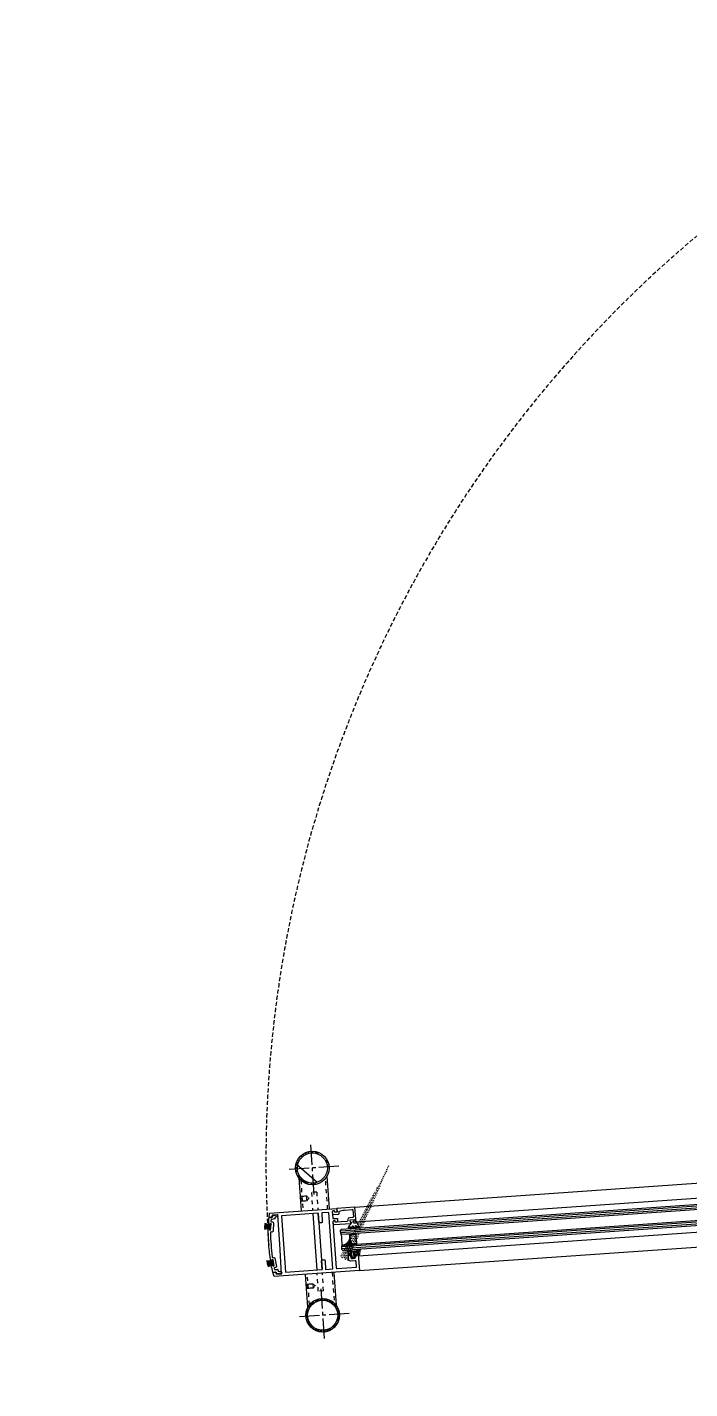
# Model space of a CAD drawing. Header units: millimetres. Extents: x 306 to 836129804, y -168137 to 818603917.
# Drawn here: x 834504501 to 834505250, y 818032445 to 818033985 of the extents above; entities that cross this region are included whole.
import ezdxf

# ---------------------------------------------------------------- set-up
doc = ezdxf.new("R2010")
doc.units = ezdxf.units.MM
doc.header["$LTSCALE"] = 3
for name, pattern in [('ACAD_ISO03W100', [30, 12, -18]), ('B0701', [2.34375, 1.5625, -0.78125]), ('CENTER2', [1.125, 0.75, -0.125, 0.125, -0.125]), ('FT_HIDDEN', [3, 1.5, -1.5]), ('HIDDEN', [0.375, 0.25, -0.125])]:
    doc.linetypes.add(name, pattern=pattern)
for name, color, linetype in [('_LTC', 251, 'Continuous'), ('CEN', 8, 'CENTER2'), ('ELASTOMER', 251, 'Continuous'), ('ELASTOMER-V', 251, 'Continuous'), ('EXTRUSION', 251, 'Continuous'), ('EXTRUSION-V', 251, 'Continuous'), ('GLASS', 251, 'Continuous'), ('GLASS-V', 251, 'Continuous'), ('HATCH', 251, 'Continuous'), ('SILICONE', 8, 'Continuous'), ('SILICONE-V', 9, 'Continuous'), ('ss', 1, 'Continuous'), ('STEEL', 251, 'Continuous'), ('STEEL-V', 251, 'Continuous')]:
    doc.layers.add(name, color=color, linetype=linetype)
doc.layers.add('Eva-New', color=1, linetype='ACAD_ISO03W100', lineweight=18)

# ---------------------------------------------------------------- blocks, each defined once
blk = doc.blocks.new('IGU B')
h = blk.add_hatch()
h.set_pattern_fill('HONEY', color=256, scale=10, style=0)
h.set_pattern_definition([(360, (-22, -1.000000000000011), (1.874999999999999, -1.08253175), [1.25, -2.5]), (240, (-22, -1.000000000000011), (-1.874999995903224, -1.082531757095822), [1.249999999999999, -2.499999999999999]), (300.0000000000001, (-22, -1.000000000000011), (4.0967752e-09, -2.165063507095822), [-2.5, 1.25])])
edge = h.paths.add_edge_path()
edge.add_arc((-11.24999999997582, 10.79910929973071), 0.1999999999776154, 179.9999999765112, 231.999999976563)
edge.add_line((-11.37313229509164, 10.64150714907737), (-9.710348217748106, 9.342397849526606))
edge.add_arc((-9.587215922717519, 9.500000000158675), 0.1999999999083822, 231.9999999920527, 269.9999999841389)
edge.add_line((-9.587215922772884, 9.300000000250293), (-6, 9.299999999755528))
edge.add_line((-6, 9.299999999755528), (-2.412784077227116, 9.300000000250293))
edge.add_arc((-2.412784077224273, 9.500000000327722), 0.2000000000774289, 269.9999999991857, 307.999999991272)
edge.add_line((-2.289651782135479, 9.342397849526606), (-0.6268677049083635, 10.64150714907737))
edge.add_arc((-0.7499999999659741, 10.79910929985005), 0.2000000000358229, 307.9999999892477, 359.9999999892996)
edge.add_line((-0.5499999999301508, 10.7991092998127), (-0.5499999999301508, 15.49999999975262))
edge.add_arc((-0.7499999999709813, 15.49999999972343), 0.2000000000408305, 8.362059922422224e-09, 90.00000000831325)
edge.add_line((-0.75, 15.69999999976426), (-11.25, 15.69999999976426))
edge.add_arc((-11.24999999997081, 15.49999999978164), 0.199999999982623, 90.00000000836205, 180.0000000083132)
edge.add_line((-11.44999999995343, 15.49999999975262), (-11.44999999995343, 10.7991092998127))
at = {"layer": 'SILICONE'}
h = blk.add_hatch(dxfattribs=at)
h.set_pattern_fill('DOTS', color=256, scale=3, angle=180, style=0)
h.set_pattern_definition([(180, (-2190.911489152932, -5947.575036705764), (-0.09375, -0.1875), [0, -0.1875])])
edge = h.paths.add_edge_path()
edge.add_arc((-10.79360796114801, -5.941122037560893), 14.98974681236928, 85.38377730954579, 94.61622269183653, ccw=False)
edge.add_arc((-9.596352445157478, 9.473465612243638), 0.4735537580721675, 230.8944937049689, 271.1055062821419, ccw=False)
edge.add_line((-9.895046660327353, 9.10599462344544), (-11.55783073767088, 10.4051039229962))
edge.add_arc((-11.24999999999105, 10.79910929979764), 0.5000000000089478, 179.9999999982741, 231.9999999983287, ccw=False)
edge.add_line((-11.75, 10.7991092998127), (-12, 10.7991092998127))
edge.add_line((-12, 10.7991092998127), (-11.99999999988358, 9.000000000218279))
h = blk.add_hatch(dxfattribs=at)
h.set_pattern_fill('DOTS', color=256, scale=3, angle=90, style=0)
h.set_pattern_definition([(90, (-2190.911489152932, -5947.575036705764), (-0.1875, 0.09375), [0, -0.1875])])
edge = h.paths.add_edge_path()
edge.add_arc((-1.206392038735575, -5.941122037560858), 14.98974681236925, 85.38377730816347, 94.61622269045426)
edge.add_arc((-2.403647554726107, 9.473465612243638), 0.4735537580721674, 268.8944937178582, 309.1055062950311)
edge.add_line((-2.104953339556232, 9.10599462344544), (-0.4421692623291165, 10.4051039229962))
edge.add_arc((-0.7500000000089472, 10.79910929979764), 0.5000000000089476, 308.0000000016713, 360.0000000017259)
edge.add_line((-0.25, 10.7991092998127), (0, 10.7991092998127))
edge.add_line((0, 10.7991092998127), (0, 9.000000000218279))
at = {"layer": 'SILICONE-V'}
h = blk.add_hatch(dxfattribs=at)
h.set_pattern_fill('ANSI37', color=256, scale=20, angle=45, style=0)
h.set_pattern_definition([(90, (0, 0), (-2.5, 4e-16), []), (180, (0, 0), (-4e-16, -2.5), [])])
edge = h.paths.add_edge_path()
edge.add_arc((-6.000005399246675, -64.36255047252006), 63.74804096434167, 83.69578808727356, 96.30420226584647)
edge.add_line((-13, -1.000000000014552), (-12, -2.473825588822365e-10))
edge.add_line((-12, -2.473825588822365e-10), (-11.99999999883585, 9.000000000218279))
edge.add_arc((-10.76789322135792, -6.773887271606286), 15.82193435630852, 85.53366466036368, 94.46633531798199, ccw=False)
edge.add_line((-9.535786437918432, 8.999999999752617), (-2.464213561965153, 8.999999999752617))
edge.add_arc((-1.232106778191724, -5.768796351322449), 14.82010232036705, 85.23106562445372, 94.76893439720072, ccw=False)
edge.add_line((0, 9.000000000218279), (0, -2.473825588822365e-10))
edge.add_line((0, -2.473825588822365e-10), (0.9999998698476702, -1.00000117860327))
for p, q in [((-9.166421356494538, 15.99999999975262, -1.7978881e-09), (-9.166421356494538, 15.69999999976426, -1.7978881e-09)), ((-8.583578643389046, 15.99999999951979, -1.7978881e-09), (-8.583578643389046, 15.69999999976426, -1.7978881e-09)), ((-3.416421356494538, 15.99999999951979, -1.7978881e-09), (-3.416421356494538, 15.69999999976426, -1.7978881e-09)), ((-2.833578643505462, 15.99999999975262, -1.7978881e-09), (-2.833578643389046, 15.69999999976426, -1.7978881e-09))]:
    blk.add_line(p, q)
for points in [[(-6, 8.999999999752617), (-2.4127840771107, 9.000000000247383, 0.1673426090458938), (-2.104953339556232, 9.10599462344544), (-0.4421692623291165, 10.4051039229962, 0.2308681911258128), (-0.25, 10.7991092998127), (-0.25, 15.49999999975262, 0.4142135623728181), (-0.75, 15.99999999975262), (-6, 15.99999999975262), (-11.25, 15.99999999975262, 0.4142135623728182), (-11.75, 15.49999999975262), (-11.75, 10.7991092998127, 0.2308681911258127), (-11.55783073767088, 10.4051039229962), (-9.895046660327353, 9.10599462344544, 0.1673426090458939), (-9.587215922772884, 9.000000000247383)], [(-11.44999999995343, 10.7991092998127, 0.2308681911258009), (-11.37313229509164, 10.64150714907737), (-9.710348217748106, 9.342397849526606, 0.1673426090459228), (-9.587215922772884, 9.300000000250293), (-6, 9.299999999755528), (-2.412784077227116, 9.300000000250293, 0.1673426090459228), (-2.289651782135479, 9.342397849526606), (-0.6268677049083635, 10.64150714907737, 0.2308681911258008), (-0.5499999999301508, 10.7991092998127), (-0.5499999999301508, 15.49999999975262, 0.4142135623728455), (-0.75, 15.69999999976426), (-11.25, 15.69999999976426, 0.4142135623728457), (-11.44999999995343, 15.49999999975262)]]:
    blk.add_lwpolyline(points, format="xyb", close=True)
at = {"layer": 'SILICONE'}
for points in [[(0.9999998698476702, -1.00000117860327, 0.05507015495915001), (-13, -1.000000000014552), (-12, -2.473825588822365e-10), (-11.99999999883585, 9.000000000218279, -0.0389958772070897), (-9.535786437918432, 8.999999999752617), (-2.464213561965153, 8.999999999752617, -0.0416408462732699), (0, 9.000000000218279), (0, -2.473825588822365e-10)], [(-11.99999999988358, 9.000000000218279, -0.040305947835817), (-9.587215922772884, 9.000000000247383, -0.1772764773543967), (-9.895046660327353, 9.10599462344544), (-11.55783073767088, 10.4051039229962, -0.2308681911258146), (-11.75, 10.7991092998127), (-12, 10.7991092998127)], [(0, 9.000000000218279, 0.0403059478358171), (-2.4127840771107, 9.000000000247383, 0.1772764773543967), (-2.104953339556232, 9.10599462344544), (-0.4421692623291165, 10.4051039229962, 0.2308681911258145), (-0.25, 10.7991092998127), (0, 10.7991092998127)]]:
    blk.add_lwpolyline(points, format="xyb", close=True, dxfattribs=at)
blk = doc.blocks.new('A$C79175812')
at = {"linetype": 'Continuous'}
for p, q in [((6.181227191924335, 5.496747987440356), (-2.10698308365e-05, 6.042972099274264)), ((6.353297074309012, 3.978514544956851), (0.0192373388217675, 3.260640150147992)), ((6.245999617498455, 4.925237963175277), (0.0250339146714396, 5.141401852963098)), ((6.303317607891585, 4.41950105752403), (0.0501028729595419, 4.139659011629192)), ((6.121425078903483, 6.024403185790106), (0.0751578574672749, 6.618975077597496)), ((6.403276540724617, 3.537528032388763), (0.2460413607859664, 2.410824419735035)), ((6.460594531119567, 3.031791126738426), (0.4457948189465242, 1.42887954919206)), ((6.525366956693688, 2.460281102472436), (0.6231436180132733, 0.544569612149644)), ((6.585169069714537, 1.932625904122687), (0.8253231623257306, 1.2197424439e-06))]:
    blk.add_line(p, q, dxfattribs=at)
blk.add_lwpolyline([(6.725453782059049, 0.6419594106109799), (5.957950407278985, 7.413913192764085), (7.052097972946285, 7.537919052250799), (7.819601347726348, 0.7659652700976949)], close=True, dxfattribs=at)
blk = doc.blocks.new('EWS3 double door')
at = {"layer": 'ELASTOMER-V'}
h = blk.add_hatch(dxfattribs=at)
h.set_pattern_fill('ANSI31', color=256, scale=15, angle=-90.00000003591168, style=0)
h.set_pattern_definition([(44.99999996408833, (-74974.2035535574, 19919.56127047539), (1.325825213893779, -1.325825215555772), [])])
edge = h.paths.add_edge_path()
edge.add_arc((-71996.32747542858, 20578.44265019894), 0.3000000074136901, 89.99999882188553, 186.1256559891795, ccw=False)
edge.add_line((-71996.32747542858, 20578.74265015125), (-71994.81286572713, 20578.74265025818))
edge.add_line((-71994.81286561489, 20578.74265027046), (-71994.81286566023, 20581.24265011846))
edge.add_line((-71994.8128657341, 20581.24265003204), (-71996.9371820733, 20581.24265011107))
edge.add_line((-71996.93718206882, 20581.24265015125), (-71996.93718191277, 20581.46173432857))
edge.add_arc((-71995.72543275356, 20581.01649177074), 1.290959715951299, 101.2617675509452, 159.8247521937646, ccw=False)
edge.add_arc((-71997.88649618626, 20596.93776464462), 14.77897521452934, 277.4214344492065, 304.8754357977217)
edge.add_arc((-71989.25435554981, 20584.4567399025), 0.3999999635535926, -6.127821906489828, 117.0019512072663, ccw=False)
edge.add_arc((-71993.95402526855, 20585.90262460709), 5.31029256219928, 297.1843182466563, 343.72067104068094, ccw=False)
edge.add_arc((-71991.38926029205, 20580.91290509701), 0.3000001359753777, 117.5451260495948, 179.9999956464209)
edge.add_line((-71991.68926048279, 20580.91290509701), (-71991.68926028043, 20580.17872544186))
edge.add_arc((-71991.38926017284, 20580.17872560024), 0.2999999510207751, 180.0000215337567, 297.081332967991)
edge.add_arc((-71994.87314593792, 20585.73465049267), 6.856782097060109, 301.8712202494135, 322.463382695788)
edge.add_arc((-71989.2543553114, 20581.20063412189), 0.3999998613722135, -6.127839604502583, 117.00196000200759, ccw=False)
edge.add_arc((-71993.12225532532, 20581.5616133213), 4.284672836734222, 295.9944239810582, 354.59389067450303, ccw=False)
edge.add_arc((-71991.13666760921, 20577.43038535118), 0.299999928497679, 111.0358531941089, 180.0000442456266)
edge.add_line((-71991.43666756153, 20577.43038523197), (-71991.43666755212, 20576.94489500385))
edge.add_arc((-71991.13666749, 20576.94489479065), 0.2999999343940719, 179.9999761100129, 289.288969302373)
edge.add_arc((-71992.06278944016, 20579.51183390617), 3.028884513702036, 289.7843917920903, 330.1415982521551)
edge.add_arc((-71989.2543553114, 20577.64748251438), 0.4000000249524617, -6.127838335853028, 117.0019658436704, ccw=False)
edge.add_arc((-71991.85314631462, 20577.90525066853), 3.011532057618791, 306.19576879355407, 354.27395024781003, ccw=False)
edge.add_arc((-71988.6286637783, 20572.74621248245), 3.08819165188025, 117.9205137118654, 137.3387663284988)
edge.add_line((-71990.89963746071, 20574.8389633894), (-71990.8996377822, 20573.98620022981))
edge.add_arc((-71990.29095697403, 20574.09384346008), 0.6181256834469081, 190.0288824071736, 322.6796485959057)
edge.add_arc((-71991.62758934498, 20574.93293607235), 2.194479601450531, 326.4176195271401, 362.9224097105326)
edge.add_arc((-71989.2543554306, 20574.68842232227), 0.3999997591908439, -6.127839604502583, 117.0019687967534, ccw=False)
edge.add_arc((-71991.69154119492, 20574.48200309277), 2.839623641313119, 308.29995118537613, 363.30525968533016, ccw=False)
edge.add_arc((-71990.26435220242, 20574.25926864147), 2.033150489925999, 222.3180690765615, 279.41948667334725, ccw=False)
edge.add_arc((-72002.18454265594, 20565.38161730766), 12.84107742006834, 395.7854481201622, 420.8238130057028)
edge.add_arc((-71993.27806437016, 20578.65857744217), 3.356867147179896, 184.2357538775596, 217.9654291261516, ccw=False)
h = blk.add_hatch(dxfattribs=at)
h.set_pattern_fill('ANSI31', color=256, scale=15, angle=-90.00000003591168, style=0)
h.set_pattern_definition([(44.99999996408833, (-74986.2035536766, 19919.56127035618), (1.325825213893779, -1.325825215555772), [])])
edge = h.paths.add_edge_path()
edge.add_line((-71958.81286549568, 20572.9430000782), (-71958.8128655562, 20569.94265026789))
edge.add_line((-71958.8128657341, 20569.94264996052), (-71964.81286579407, 20569.94264999112))
edge.add_line((-71964.8128657341, 20569.94265031815), (-71964.8128657338, 20572.27718763878))
edge.add_line((-71964.8128657341, 20572.27718734741), (-71963.5734143987, 20572.27718739332))
edge.add_line((-71963.57341432571, 20572.27718746662), (-71963.57341433538, 20580.91264493928))
edge.add_line((-71963.57341432571, 20580.91264486313), (-71964.81286566111, 20580.91264481722))
edge.add_line((-71964.8128657341, 20580.91264486313), (-71964.81286579173, 20583.82093145106))
edge.add_arc((-71964.31286585331, 20583.82093143463), 0.4999999999999999, 450.0000000428545, 540.0000000428545, ccw=False)
edge.add_line((-71964.31286585331, 20584.32093155384), (-71957.63778195746, 20582.30119511365))
edge.add_line((-71957.63778150082, 20582.30119514465), (-71957.63778149663, 20581.24265030095))
edge.add_line((-71957.63778162003, 20581.24265027046), (-71958.81286559138, 20581.24265021574))
edge.add_line((-71958.81286585331, 20581.24265003204), (-71958.81286584472, 20577.43177655084))
edge.add_arc((-71957.81286585331, 20577.4317766428), 1.000000000019895, 540.0000000390764, 630.2582336098458)
edge.add_line((-71957.80835878849, 20576.4317868948), (-71957.09807187472, 20576.43498819198))
edge.add_line((-71957.09807169437, 20576.43498826027), (-71957.4737888163, 20577.87330953217))
edge.add_line((-71957.47378885746, 20577.87330949306), (-71956.2349816568, 20577.87889285023))
edge.add_line((-71956.23498165607, 20577.87889289856), (-71955.57486750637, 20575.35184238065))
edge.add_line((-71955.57486772537, 20575.35184240341), (-71956.21217640534, 20572.81894429426))
edge.add_line((-71956.21217596531, 20572.81894433498), (-71957.45098316597, 20572.81336097782))
edge.add_line((-71957.45098352432, 20572.81336092949), (-71957.08824659999, 20574.25501038159))
edge.add_line((-71957.08824622631, 20574.25501024723), (-71957.74375930376, 20574.25205580284))
edge.add_arc((-71957.68055450916, 20573.10933887959), 1.144463700043607, 453.1658742288865, 548.3570915098154)
edge = h.paths.add_edge_path(flags=16)
edge.add_line((-71962.14278244972, 20580.41264474392), (-71962.14278249693, 20572.76775512399))
edge.add_arc((-71961.64278268814, 20572.76775527), 0.5000000000001136, 540.0000000428545, 630.0000000428415)
edge.add_line((-71961.64278256893, 20572.26775538921), (-71961.05998892662, 20572.2677554426))
edge.add_arc((-71961.05998921394, 20572.76775538921), 0.4999999999999999, 270.0000000428545, 360.0000000428544)
edge.add_line((-71960.55998885632, 20572.76775527), (-71960.55998880911, 20580.41264488994))
edge.add_arc((-71961.05998885632, 20580.41264498234), 0.4999999999999999, 360.0000000428544, 450.0000000428544)
edge.add_line((-71961.05998897552, 20580.91264486313), (-71961.64278261784, 20580.91264480974))
edge.add_arc((-71961.64278268814, 20580.41264486313), 0.4999999999999999, 450.0000000428544, 540.0000000428545)
at = {"layer": 'HATCH'}
h = blk.add_hatch(dxfattribs=at)
h.set_pattern_fill('ANSI32', color=256, scale=0.2999999999999999, angle=-90.00000003591168, style=0)
h.set_pattern_definition([(224.9999999640883, (-46879.53791677952, 41018.64766943455), (-2.020557625974121, 2.020557628506998), []), (224.9999999640883, (-46879.53791666031, 41017.30063045025), (-2.020557625974121, 2.020557628506998), [])])
edge = h.paths.add_edge_path(flags=17)
edge.add_arc((-72060.31286561489, 20536.24265003204), 17, 86.00109159482182, 446.0010915948218)
edge = h.paths.add_edge_path()
edge.add_arc((-72060.31286561489, 20536.24265003204), 19, 86.00109159482182, 446.0010915948218)
h = blk.add_hatch(dxfattribs=at)
h.set_pattern_fill('ANSI32', color=256, scale=0.2999999999999999, angle=-90.00000003591168, style=0)
h.set_pattern_definition([(314.9999999640883, (-102547.8951849937, 41018.64770448208), (2.020557628506998, 2.020557625974121), []), (314.9999999640883, (-102547.895185113, 41017.30066525936), (2.020557628506998, 2.020557625974121), [])])
edge = h.paths.add_edge_path(flags=17)
edge.add_arc((-71893.3128657341, 20536.24265015125), 17, 86.00109159482182, 446.0010915948218)
edge = h.paths.add_edge_path()
edge.add_arc((-71893.3128657341, 20536.24265015125), 19, 86.00109159482182, 446.0010915948218)
at = {"layer": 'CEN', "ltscale": 10}
for p, q in [((-72060.31286561489, 20566.24265015125), (-72060.31286561489, 20506.24265015125)), ((-71893.31286549568, 20566.24265003204), (-71893.31286585331, 20506.24265038967)), ((-72030.3128657341, 20536.24265015125), (-72090.31286549568, 20536.24265003204)), ((-71923.31286561489, 20536.24265027046), (-71863.31286585331, 20536.24265015125))]:
    blk.add_line(p, q, dxfattribs=at)
at = {"layer": 'ELASTOMER', "elevation": 2.291010332555743e-07}
for points in [[(-71996.62576246262, 20578.41063737869, -0.4458858085478996), (-71996.32747542858, 20578.74265015125), (-71994.81286561489, 20578.74265027046), (-71994.8128657341, 20581.24265003204), (-71996.93718206882, 20581.24265015125), (-71996.9371818304, 20581.4617344141, -0.2612400354349744), (-71995.97754657269, 20582.28259420395, 0.1203669780754394), (-71989.4359638691, 20584.81313633919, -0.5957044487515312), (-71988.85664105415, 20584.41404116154, -0.2058906149091408), (-71991.5279943943, 20581.17889928818, 0.2794631160963368), (-71991.68926048279, 20580.91290509701), (-71991.68926012516, 20580.17872536182, 0.5604931220079389), (-71991.25268375874, 20579.91161727905, 0.09009283147633901), (-71989.43596374989, 20581.55703032017, -0.5957044761083417), (-71988.85664105415, 20581.15793514252, -0.2614100839690574), (-71991.24435317516, 20577.7103921175, 0.3103369422694284), (-71991.43666756153, 20577.43038523197), (-71991.43666744232, 20576.94489502907, 0.5166301895270151), (-71991.03756785393, 20576.66173541546, 0.1779344931249062), (-71989.43596374989, 20578.00387895107, -0.5957044262863793), (-71988.85664069653, 20577.60478365421, -0.2129131363680969), (-71990.07469785213, 20575.47493255138, 0.0849314418289523), (-71990.89963746071, 20574.8389633894), (-71990.89963769913, 20573.98620021343, 0.6534520380162079), (-71989.79938733578, 20573.71909177303, 0.160643046635907), (-71989.4359638691, 20575.04481852055, -0.5957044601478786), (-71988.85664117336, 20574.6457234621, -0.2447229984780585), (-71989.93160378933, 20572.25353205204, -0.2544387478881166), (-71991.76770198345, 20572.89045882225, 0.1096872209041784), (-71995.92455816269, 20576.59348011017, -0.1482453560288367), (-71996.62576246262, 20578.41063737869)], [(-71958.81286549568, 20572.9430000782), (-71958.8128657341, 20569.94264996052), (-71964.8128657341, 20569.94265031815), (-71964.8128657341, 20572.27718734741), (-71963.57341432571, 20572.27718746662), (-71963.57341432571, 20580.91264486313), (-71964.8128657341, 20580.91264486313), (-71964.81286561489, 20583.82093167305, -0.4142135623730951), (-71964.31286585331, 20584.32093155384), (-71957.63778150082, 20582.30119514465), (-71957.63778162003, 20581.24265027046), (-71958.81286585331, 20581.24265003204), (-71958.81286561489, 20577.43177676201, 0.4155342566904468), (-71957.80835878849, 20576.4317868948), (-71957.09807169437, 20576.43498826027), (-71957.47378885746, 20577.87330949306), (-71956.23498165607, 20577.87889289856), (-71955.57486772537, 20575.35184240341), (-71956.21217596531, 20572.81894433498), (-71957.45098352432, 20572.81336092949), (-71957.08824622631, 20574.25501024723), (-71957.7437595129, 20574.25205588341, 0.4410067761441379), (-71958.81286549568, 20572.9430000782)]]:
    blk.add_lwpolyline(points, format="xyb", dxfattribs=at)
at = {"layer": 'EXTRUSION', "linetype": 'Continuous'}
for points in [[(-71945.73783922195, 20486.49540269375, -0.4142135623729063), (-71945.23783934116, 20486.99540269375), (-71943.81286549568, 20486.99540257454, 0.4142135623733157), (-71943.3128657341, 20487.49540293217), (-71943.31286585331, 20493.03984808922, 0.414213562372721), (-71943.81286561489, 20493.53984797001), (-71976.81286549568, 20493.53984797001), (-72009.81286561489, 20493.5398478508, 0.4142135623727162), (-72010.3128657341, 20493.03984797001), (-72010.3128657341, 20487.49540269375, 0.4142135623732825), (-72009.81286549568, 20486.99540221691), (-72008.38789176941, 20486.99540269375, -0.4142135623730041), (-72007.88789200783, 20486.49540257454), (-72007.88789224625, 20483.47430229187), (-72012.8128657341, 20484.49540233612), (-72012.81286537647, 20560.47265005112), (-72009.7141213417, 20560.47265017033, -0.4142135623727701), (-72008.71412146091, 20559.47265017033), (-72008.71412146091, 20557.97265017033), (-72010.34286570549, 20557.97265017033), (-72010.3428658247, 20556.24265015125, 0.4142135623793399), (-72009.34286546707, 20555.24265003204), (-72002.46716427803, 20555.24265027046, 0.4142135623730694), (-72001.46716403961, 20556.24265027046), (-72001.46716403961, 20560.47265017033), (-71998.36841976643, 20560.47264993191, -0.4142135623730949), (-71997.36842000484, 20559.47265005112), (-71997.36841988564, 20557.97265017033), (-71998.99716424942, 20557.97265017033), (-71998.997164011, 20556.24265027046, 0.4142135623793645), (-71997.99716436863, 20555.24265003204), (-71945.81286549568, 20555.24265003204, 0.4142135623730732), (-71944.8128657341, 20556.24265038967), (-71944.81286561489, 20578.24265027046), (-71951.3128657341, 20578.24265015125, 0.4142135623731616), (-71952.31286585331, 20577.24265015125), (-71952.31286561489, 20571.94265007973, -0.4142135623727953), (-71954.31286585331, 20569.94265007973), (-71958.8128657341, 20569.94264996052), (-71958.81286549568, 20572.44265007973, -0.4142135623632595), (-71957.51286566257, 20573.74265003204), (-71957.51286542416, 20572.44264996052), (-71955.99809134007, 20572.44265007973, 0.4232948599639796), (-71955.99809145927, 20578.04265010357), (-71957.51286578178, 20578.0426504612), (-71957.51286554337, 20576.74265015125, -0.4142135623726852), (-71958.81286561489, 20578.04264998436), (-71958.81286585331, 20581.24265003204), (-71940.8128657341, 20581.24265003204), (-71940.81286561489, 20484.49540245533), (-71945.73783934116, 20483.47430253029)], [(-71997.8128657341, 20540.24265027046, -0.4142135623728906), (-71998.81286549568, 20539.24265027046), (-72008.81286549568, 20539.24265027046), (-72008.81286561489, 20497.5398478508), (-71944.8128657341, 20497.5398478508), (-71944.81286537647, 20539.24265027046), (-71954.8128657341, 20539.24265003204, -0.4142135623730952), (-71955.81286549568, 20540.24265027046), (-71955.81286561489, 20542.24265038967, -0.4142135623730952), (-71954.8128657341, 20543.24265003204), (-71944.81286549568, 20543.24265027046), (-71944.81286549568, 20551.24265015125), (-72008.81286549568, 20551.24265003204), (-72008.81286561489, 20543.24265027046), (-71998.81286549568, 20543.24265003204, -0.4142135623730949), (-71997.8128657341, 20542.24265015125)], [(-71953.12026524544, 20483.7775837183, 0.414213562372978), (-71952.67975342274, 20484.33071064949), (-71952.73606061935, 20484.82752990723, 0.4142135623731102), (-71953.28918755054, 20485.26804208755), (-71959.74783933163, 20484.5360468626, 0.41421356237308), (-71960.18835127354, 20483.98292016983), (-71960.13204395771, 20483.48610079288, 0.41421356237308), (-71959.57891714573, 20483.04558885098), (-71959.0820980072, 20483.10189604759, -0.4142135623729777), (-71958.52897107601, 20482.66138386726), (-71958.46978783607, 20482.13918757439, -0.4204478626705502), (-71958.92086303234, 20481.58497726917, -0.0152348003541619), (-71976.81286537647, 20481.0398478508, -0.0152348003541494), (-71994.70486807823, 20481.58497703075, -0.4204478626705502), (-71995.15594363213, 20482.13918745518), (-71995.09676015377, 20482.66138374805, -0.4142135623729777), (-71994.54363322258, 20483.10189592838), (-71994.04681384563, 20483.04558861256, 0.4142135623730798), (-71993.49368715286, 20483.48610091209), (-71993.43738019466, 20483.98292028904, 0.41421356237308), (-71993.87789189816, 20484.5360468626), (-72000.33654367924, 20485.26804196835, 0.4142135623731102), (-72000.88967037201, 20484.82752990723), (-72000.94597792625, 20484.33071029186, 0.4142135623729778), (-72000.50546574593, 20483.77758395672), (-72000.00864648819, 20483.72127652168, -0.4142135623729477), (-71999.56813442707, 20483.16814982891), (-71999.62731719017, 20482.64596104622, -0.4204486898631571), (-72000.19098329544, 20482.20675694942, -0.0146997571907855), (-72007.7304084301, 20483.45049750805), (-72007.73040807247, 20486.6954023838, 0.4142135623728827), (-72008.2304084301, 20487.19540286064), (-72009.61286556721, 20487.19540262222, -0.4142135623733244), (-72010.11286556721, 20487.69540262222), (-72010.11286556721, 20492.8573641777, -0.4142135623727695), (-72009.61286568642, 20493.35736441612), (-72008.11286568642, 20493.35736429691, -0.4142135623734323), (-72007.61286580563, 20492.8573641777), (-72007.61286568642, 20490.19540250301, 0.4142135623732283), (-72007.11286568642, 20489.69540274143), (-72005.73040831089, 20489.69540286064, -0.4142135623729832), (-72005.23040819168, 20489.19540250301), (-72005.2304084301, 20485.94563126564, 0.3642716121593307), (-72004.81670820713, 20485.45313549042, 0.0018053928703816), (-72003.90932071209, 20485.297508955, 0.42993987732166), (-72002.75019955635, 20486.17110705376), (-72002.65171861649, 20487.04003679752, -0.4142135623730059), (-72001.54546546936, 20487.92106080055), (-71992.1058974266, 20486.85122168064, -0.4142135623731062), (-71991.22487342358, 20485.74496853352), (-71991.32335603237, 20484.87601935863, 0.4299390236782818), (-71990.38914632797, 20483.76517236233, 0.0082991452139538), (-71976.81286585331, 20483.53984797001, 0.0082991452139525), (-71963.23658490181, 20483.76517212391, 0.4299390236782817), (-71962.30237519741, 20484.87601923943), (-71962.40085816383, 20485.74496853352, -0.4142135623731062), (-71961.51983368397, 20486.85122168064), (-71952.08026576042, 20487.92106068134, -0.4142135623730059), (-71950.97401237488, 20487.0400364399), (-71950.87553191185, 20486.17110693455, 0.4299398773216596), (-71949.7164106369, 20485.29750883579, 0.0018053928703816), (-71948.80902290344, 20485.45313513279, 0.3642716121590731), (-71948.39532291889, 20485.94563114643), (-71948.3953230381, 20489.19540262222, -0.4142135623729831), (-71947.89532291889, 20489.69540274143), (-71946.51286542416, 20489.69540274143, 0.41421356237317), (-71946.01286566257, 20490.19540250301), (-71946.01286554337, 20492.85736429691, -0.4142135623734406), (-71945.51286566257, 20493.35736429691), (-71944.01286542416, 20493.35736429691, -0.4142135623727696), (-71943.51286542416, 20492.85736429691), (-71943.51286554337, 20487.69540274143, -0.4142135623733125), (-71944.012865901, 20487.19540274143), (-71945.39532291889, 20487.19540250301, 0.4142135623728828), (-71945.8953230381, 20486.69540262222), (-71945.8953230381, 20483.45049762726, -0.0146997571907855), (-71953.43474817276, 20482.20675694942, -0.4204486898631573), (-71953.99841427803, 20482.64596104622), (-71954.0575966835, 20483.16815018654, -0.4142135623729479), (-71953.61708474159, 20483.72127640247)]]:
    blk.add_lwpolyline(points, format="xyb", close=True, dxfattribs=at)
at = {"layer": 'EXTRUSION', "elevation": 2.291010332555743e-07}
blk.add_lwpolyline([(-71997.31286561489, 20571.14265024662), (-71997.31286561489, 20557.74265027046), (-71998.79716408253, 20557.74265027046), (-71998.79716408253, 20556.24265027046, 0.4142135623760854), (-71997.79716432095, 20555.24265003204), (-71995.81286537647, 20555.24265015125, 0.4142135623718409), (-71994.8128657341, 20556.24265015125), (-71994.8128657341, 20575.14265012741), (-71996.8128657341, 20575.14265012741), (-71997.31286549568, 20574.64265024662), (-71998.8128657341, 20574.64265012741), (-71998.81286561489, 20579.24265015125), (-71997.8128657341, 20579.24265027046), (-71997.31286561489, 20578.74265027046), (-71994.81286561489, 20578.74265027046), (-71994.8128657341, 20581.24265003204), (-72012.81286561489, 20581.24265027046), (-72012.81286549568, 20560.60542607307), (-72008.65856742859, 20560.60542607307), (-72008.65856707096, 20557.74265003204), (-72010.1428655386, 20557.74265003204), (-72010.1428656578, 20556.24265015125, 0.4142135623760854), (-72009.1428656578, 20555.24265015125), (-72007.15856730938, 20555.24265003204, 0.4142135623701006), (-72006.15856719017, 20556.24265015125), (-72006.15856730938, 20562.10542619228, 0.4142135623730276), (-72007.15856719017, 20563.10542595387), (-72009.3128657341, 20563.10542607307, -0.0963026971230672), (-72010.31286561489, 20569.10542595387), (-72010.3128657341, 20577.74265027046, -0.4142135623732738), (-72009.31286585331, 20578.74265015125), (-72002.31286549568, 20578.74265015125, -0.4142135623685896), (-72001.3128657341, 20577.74265015125), (-72001.3128657341, 20574.14265024662, 0.4142135623687967), (-71999.31286549568, 20572.14265024662), (-71998.31286561489, 20572.14265012741, -0.4142135623713101)], format="xyb", close=True, dxfattribs=at)
at = {"layer": 'EXTRUSION-V'}
for p, q in [((-71995.98794937134, 20581.24265027046), (-71995.98795163631, 21841.03984582424, -1.443564259489552e-09)), ((-71957.63778162003, 20581.24265027046, 2.291010332555743e-07), (-71957.63778352737, 21840.03984570503, 2.276598320972282e-07)), ((-72012.81286561489, 20581.24265027046, 2.291010332555743e-07), (-72012.81286644936, 21448.95369517803, 2.291165515089233e-07)), ((-71940.8128657341, 20581.24265003204), (-71940.81286644936, 21448.95369541645))]:
    blk.add_line(p, q, dxfattribs=at)
at = {"layer": 'GLASS'}
for points in [[(-71982.81286609173, 21840.03984582424), (-71982.81286549568, 20564.24265015125), (-71983.81286561489, 20563.24265003204), (-71987.8128657341, 20563.24265003204), (-71988.81286537647, 20564.24265003204), (-71988.81286740303, 21840.0398453474)], [(-71964.81286740303, 21840.03984582424), (-71964.8128657341, 20564.24265027046), (-71965.81286561489, 20563.24265027046), (-71969.81286585331, 20563.24265038967), (-71970.8128657341, 20564.24265003204), (-71970.81286621094, 21840.0398453474)]]:
    blk.add_lwpolyline(points, dxfattribs=at)
at = {"layer": 'GLASS', "linetype": 'B0701'}
blk.add_arc((-71976.8572101593, 21847.19831442833), 1366.158455570195, 179.9981421885464, 270.0018578114536, dxfattribs=at)
at = {"layer": 'GLASS-V'}
for p, q in [((-71986.81286668777, 21840.03984558582, -1.138070679333298e-06), (-71986.81286549568, 20563.24265027046)), ((-71984.81286656857, 21840.03984582424, -1.138070678379002e-06), (-71984.81286561489, 20563.24265003204)), ((-71968.81286633015, 21840.03984570503, -1.138070679219889e-06), (-71968.8128657341, 20563.24265015125)), ((-71966.81286621094, 21840.03984546661, -1.138070679264001e-06), (-71966.81286549568, 20563.24265027046))]:
    blk.add_line(p, q, dxfattribs=at)
at = {"layer": 'ss'}
for p, q in [((-72008.81286549568, 20539.24265027046), (-71944.81286537647, 20539.24265027046)), ((-72008.8128657341, 20533.24264991283), (-71944.8128657341, 20533.24264991283))]:
    blk.add_line(p, q, dxfattribs=at)
at = {"layer": 'STEEL'}
for centre, radius in [((-72060.31286561489, 20536.24265003204), 19), ((-72060.31286561489, 20536.24265003204), 17), ((-71893.3128657341, 20536.24265015125), 19), ((-71893.3128657341, 20536.24265015125), 17)]:
    blk.add_circle(centre, radius, dxfattribs=at)
at = {"layer": 'STEEL-V'}
for p, q in [((-72012.81286585331, 20552.24265015125), (-72050.06591498852, 20552.24265003204)), ((-71940.81286537647, 20552.24265027046), (-71903.55981647968, 20552.24264991283)), ((-72050.06591498852, 20520.24265015125), (-72012.8128657341, 20520.24265027046)), ((-71903.55981636047, 20520.24265027046), (-71940.8128657341, 20520.24265038967))]:
    blk.add_line(p, q, dxfattribs=at)
at = {"layer": 'STEEL-V', "linetype": 'FT_HIDDEN'}
for p, q in [((-72012.81286561489, 20550.24265015125), (-72047.46763300896, 20550.24265015125)), ((-71940.81286549568, 20550.24265027046), (-71906.15809810162, 20550.24265003204)), ((-72032.8128657341, 20539.24265027046), (-72032.81286549568, 20533.24265003204)), ((-72032.8128657341, 20539.24265027046), (-72012.81286549568, 20539.24265027046)), ((-72032.81286549568, 20533.24265003204), (-72012.81286585331, 20533.24265015125)), ((-71920.81286585331, 20539.24265015125), (-71940.8128657341, 20539.24265027046)), ((-71920.81286561489, 20533.24265015125), (-71940.81286549568, 20533.24265003204)), ((-71920.81286585331, 20539.24265015125), (-71920.81286561489, 20533.24265015125)), ((-72047.46763288975, 20522.24265003204), (-72012.81286561489, 20522.24265027046)), ((-71906.15809810162, 20522.24265015125), (-71940.81286561489, 20522.24265015125))]:
    blk.add_line(p, q, dxfattribs=at)
at = {"layer": 'STEEL-V', "linetype": 'HIDDEN'}
for p, q in [((-72028.9393901825, 20527.63412177563), (-72026.4393903017, 20530.13412165642)), ((-72023.9393903017, 20527.63412177563), (-72026.4393903017, 20530.13412165642)), ((-71929.68634104729, 20527.63412165642), (-71927.1863411665, 20530.13412177563)), ((-71924.6863412857, 20527.63412165642), (-71927.1863411665, 20530.13412177563))]:
    blk.add_line(p, q, dxfattribs=at)
for points in [[(-72023.93939006329, 20520.24265027046), (-72023.9393903017, 20527.63412177563), (-72028.9393901825, 20527.63412177563), (-72028.93939006329, 20520.24265003204)], [(-71929.6863411665, 20520.24265050888), (-71929.68634104729, 20527.63412165642), (-71924.6863412857, 20527.63412165642), (-71924.68634104729, 20520.24265003204)]]:
    blk.add_lwpolyline(points, dxfattribs=at)
for points in [[(-72026.9732517004, 20521.59649980068), (-72025.90552902222, 20521.59649980068), (-72025.90552866459, 20520.24265015125), (-72026.9732517004, 20520.24265027046)], [(-71926.65247964859, 20521.59649968147), (-71927.7202025652, 20521.59649991989), (-71927.72020244598, 20520.24264991283), (-71926.65247952938, 20520.24265027046)]]:
    blk.add_lwpolyline(points, close=True, dxfattribs=at)
at = {"xscale": -0.9999999999999999, "rotation": 270.0000000428544}
blk.add_blockref('A$C79175812', (-72001.25267457962, 20477.24266886711), dxfattribs=at)
at = {"rotation": 90.00000004285448}
blk.add_blockref('A$C79175812', (-71952.37305665016, 20477.24266886711), dxfattribs=at)
at = {"layer": 'GLASS-V', "xscale": -0.9999999999999998, "rotation": 4.285449401076071e-08}
blk.add_blockref('IGU B', (-71982.81286549568, 20564.24265015125), dxfattribs=at)
blk = doc.blocks.new('FAC-00-0')
at = {"layer": '_LTC', "rotation": 273.9989084051782}
blk.add_blockref('EWS3 double door', (834489362.1380702, 817959377.5316525, -1.145783577793935e-06), dxfattribs=at)

msp = doc.modelspace()

# ---------------------------------------------------------------- block references
msp.add_blockref('FAC-00-0', (0, 0))

# ---------------------------------------------------------------- next in the draw order: hatches: boundary and pattern name
at = {"layer": 'Eva-New', "linetype": 'Continuous', "ltscale": 0.01}
h = msp.add_hatch(dxfattribs=at)
h.set_pattern_fill('ANSI31', color=8, scale=350, angle=4)
h.set_pattern_definition([(49, (0, 0), (-838.6710210225554, 729.0455959657013), [])])
edge = h.paths.add_edge_path()
edge.add_arc((834611513.5385946, 818068145.3264505), 14099.99999968531, 55.19002574308559, 154.5596091027724)
edge.add_line((834598780.7776825, 818074202.2893481), (834595240.3911003, 818066761.4558462))
edge.add_arc((834589822.417787, 818069339.3552195), 6000.000000233124, 273.9989064334658, 334.5546563119141, ccw=False)
edge.add_line((834590240.8423903, 818063353.9629304), (834585554.5350056, 818063026.3542768))
edge.add_arc((834584989.6617913, 818071106.6338656), 8099.999998867221, 264.220048196886, 273.9989064322582, ccw=False)
edge.add_line((834584173.925572, 818063047.8142), (834580415.7397891, 818063428.2282544))
edge.add_arc((834579106.5335116, 818050494.3201492), 12999.99999816069, 84.2200481985661, 93.99077919798958)
edge.add_line((834578201.7864021, 818063462.7985727), (834574221.9197499, 818063185.1428037))
edge.add_arc((834573731.4752913, 818070170.6889209), 7002.741628984699, 184.518270925359, 274.0160585979712, ccw=False)
edge.add_arc((834553791.0620614, 818068592.8452796), 13000.0000005708, 4.527501078735133, 25.16518805878682)
edge.add_line((834565557.174624, 818074120.828201), (834563375.7160238, 818078763.9842684))
edge.add_arc((834569692.9588658, 818081779.3520507), 6999.999999030279, 186.261998653722, 205.5162346975632, ccw=False)
edge.add_line((834562734.724241, 818081015.8267443), (834561851.4163579, 818093822.5155479))
edge.add_arc((834568795.7761757, 818094576.8707228), 6985.211880096444, 103.79340942041148, 186.1996435070692, ccw=False)
edge.add_line((834567130.3497419, 818101360.6410463), (834607738.9713905, 818104323.6446342))
edge.add_arc((834606780.3295362, 818117304.0183489), 13015.72495013958, 274.223807264846, 392.8596289379157)
edge.add_arc((834623587.3262396, 818128173.8785237), 6999.999999836902, 183.9989136523716, 212.9539425140163, ccw=False)
edge.add_line((834616604.3686309, 818127685.7156067), (834614554.4666462, 818157541.1841724))
edge.add_line((834614554.4666462, 818157541.1841724), (834608569.0701823, 818157122.7809477))
edge.add_line((834608569.0701823, 818157122.7809477), (834610618.9763948, 818127267.2902491))
edge.add_arc((834623587.3262378, 818128173.8785231), 12999.99999806346, 183.9989136508734, 212.8579348742854)
edge.add_arc((834606785.1724918, 818117301.6086594), 7012.974383020965, -85.87050168941721, 32.994913872568816, ccw=False)
edge.add_line((834607290.1835088, 818110306.8410742), (834542916.4285616, 818105772.5570611))
edge.add_line((834542916.4285616, 818105772.5570611), (834543332.168679, 818099784.931535))
edge.add_line((834543332.168679, 818099784.931535), (834548339.9487058, 818100139.6961751))
edge.add_arc((834548849.6206386, 818093135.5706489), 7022.644791367745, 1.917894415990986, 94.16192873604791, ccw=False)
edge.add_line((834555868.3314306, 818093370.5997602), (834556822.6031799, 818079614.5109141))
edge.add_arc((834565030.3921052, 818080333.9384184), 8239.258156901009, 185.0092761133849, 211.2767633085009)
edge.add_line((834557988.549832, 818076056.3418531), (834560014.6381451, 818071842.7746612))
edge.add_arc((834553704.8687762, 818068780.019501), 7013.81912084653, -83.41200971856142, 25.89188562423311, ccw=False)
edge.add_line((834554509.5567249, 818061812.5137804), (834511331.2743995, 818058806.1397856))
edge.add_arc((834510845.0625758, 818065789.233517), 6999.999999933733, 141.8798806352492, 273.9829049167347, ccw=False)
edge.add_arc((834495100.3448526, 818078140.8887452), 13011.48484009153, 321.889271565979, 363.9966433354928)
edge.add_line((834508080.187521, 818079047.7636253), (834507303.147802, 818090245.0026575))
edge.add_arc((834514286.1054543, 818090733.1649512), 6999.999999943095, 94.21783473311712, 183.9989085377374, ccw=False)
edge.add_line((834513771.2650272, 818097714.206373), (834514324.2611847, 818097754.9889383))
edge.add_line((834514324.2611847, 818097754.9889383), (834515094.2032907, 818097812.2750338))
edge.add_arc((834515888.7804214, 818090839.1162039), 7018.283043878132, 4.391191596629085, 96.50069787772958, ccw=False)
edge.add_line((834522886.4615402, 818091376.4762715), (834523318.1003574, 818085091.4654405))
edge.add_line((834523318.1003574, 818085091.4654405), (834529307.3396509, 818085510.1591995))
edge.add_line((834529307.3396509, 818085510.1591995), (834528870.5492542, 818091758.2633296))
edge.add_arc((834535853.5069062, 818092246.4256233), 6999.999999586337, 93.99890853307471, 183.9989085379415, ccw=False)
edge.add_line((834535365.3446131, 818099229.3832753), (834540639.8020831, 818099596.5330453))
edge.add_line((834540639.8020831, 818099596.5330453), (834540220.7704337, 818105616.323317))
edge.add_line((834540220.7704337, 818105616.323317), (834513376.0995728, 818103738.6078113))
edge.add_arc((834514284.2614373, 818090770.3680685), 13000.00000003277, 94.00586599802176, 183.991117880833)
edge.add_line((834501315.7883602, 818089865.5443004), (834502093.999344, 818078618.6765761))
edge.add_arc((834495110.6965383, 818078135.4768907), 7000.000000828009, -66.13857842422561, 3.9581909098961887, ccw=False)
edge.add_arc((834495110.6965395, 818078135.4768903), 6999.999999981786, 273.99870041279297, 293.8614215680351, ccw=False)
edge.add_line((834495598.8334678, 818071152.5174648), (834484038.0252761, 818070344.3705096))
edge.add_arc((834484944.5652856, 818057376.0172908), 12999.99999985473, 3.998699986240524, 93.99870041178127, ccw=False)
edge.add_line((834497912.918511, 818058282.557204), (834498850.7850932, 818044866.0656179))
edge.add_arc((834505832.5325971, 818045382.0451274), 7000.788031506466, 153.5175844556254, 184.2267069343446, ccw=False)
edge.add_arc((834505831.7802428, 818045382.3021698), 7000.000000506094, 93.9907792036035, 153.5167215738451, ccw=False)
edge.add_line((834505344.6087215, 818052365.3290147), (834578107.7560652, 818057441.656797))
edge.add_arc((834579012.5031768, 818044473.1783768), 12999.99999509848, 84.22004763743712, 93.99077920788699, ccw=False)
edge.add_line((834580321.7095807, 818057407.0864662), (834583663.296837, 818057068.8416442))
edge.add_arc((834584972.5032473, 818070002.7497832), 13000.00004509936, 264.2200476312211, 273.9989064308502)
edge.add_line((834585879.0898904, 818057034.399779), (834609493.5669917, 818058685.2319609))
edge.add_arc((834609981.7373167, 818051702.1557314), 7000.118848462731, -19.364931974248975, 93.99890643048622, ccw=False)
edge.add_arc((834628850.3650681, 818045070.4409646), 13000.00000042529, 160.6350680240969, 183.9989064535735)
edge.add_line((834615882.0151088, 818044163.8543195), (834619634.348526, 817990488.2644923))
edge.add_arc((834610656.2600935, 817989860.627584), 8999.999999519287, -86.01194112060227, 3.998906454734822, ccw=False)
edge.add_line((834611282.1972058, 817980882.4204844), (834602812.2813497, 817980291.9201078))
edge.add_line((834602812.2813497, 817980291.9201078), (834603230.7061716, 817974306.527834))
edge.add_line((834603230.7061716, 817974306.527834), (834611717.6719617, 817974898.2168859))
edge.add_arc((834612343.6090722, 817965920.0097858), 8999.999999977357, 3.8734655887747067, 93.98805886777768, ccw=False)
edge.add_line((834621323.0501077, 817966527.9889727), (834621688.4984579, 817961112.7419763))
edge.add_line((834621688.4984579, 817961112.7419763), (834627673.3989117, 817961529.9934386))
edge.add_line((834627673.3989117, 817961529.9934386), (834621867.801321, 818044576.6440177))
edge.add_arc((834628850.6858916, 818045064.8011855), 6999.926738671702, 160.627157224399, 183.9989083996896, ccw=False)
edge.add_arc((834609980.9204334, 818051699.8431354), 13002.36888268257, 340.6271572335476, 454.0111039654658)
edge.add_line((834609071.4073162, 818064670.3628802), (834607456.5171404, 818064557.3573512))
edge.add_arc((834607170.3486158, 818068550.9500543), 4003.832551789663, 155.6211224779758, 274.0986331619272, ccw=False)
edge.add_line((834603523.5142193, 818070203.6066998), (834604195.8682836, 818071618.3222857))
edge.add_arc((834611513.5386757, 818068145.3264558), 8100.000000027051, 54.14039305783359, 154.6107958035704, ccw=False)
edge.add_arc((834623873.9558088, 818085245.9413723), 13000.02232763516, 234.1403928659832, 234.163197705768)
edge.add_line((834616262.7220054, 818074706.9802988), (834619562.6153525, 818079722.129262))

doc.saveas('drawing.dxf')
